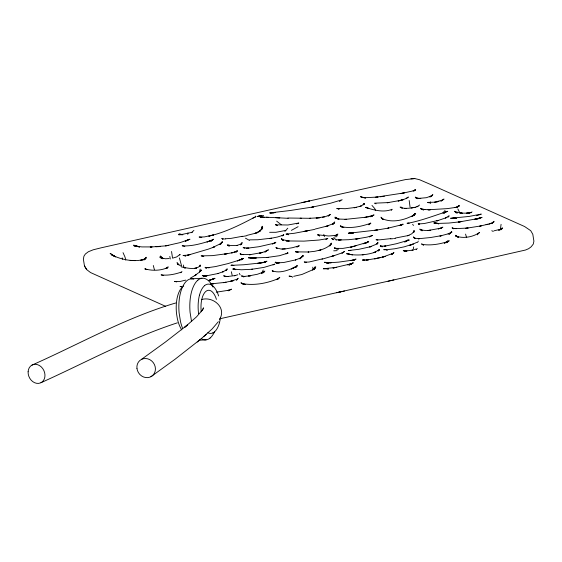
<?xml version="1.0" encoding="UTF-8"?>
<svg xmlns="http://www.w3.org/2000/svg" width="562" height="562" viewBox="0 0 562 562"><rect width="100%" height="100%" fill="white"/><g stroke="black" fill="none" stroke-linecap="round" stroke-linejoin="round"><path stroke-width="0.84" d="M187.771 234.375L187.975 232.942M261.808 228.811L262.215 226.254L261.358 229.921L262.714 227.413L258.934 231.755L260.382 230.743L254.572 233.539L256.686 232.907L247.097 235.345M413.063 250.455L413.688 246.873M199.924 266.521L200.198 264.976L199.917 266.437M501.079 224.329L500.306 229.802M199.355 272.605L200.156 269.086M236.483 252.247L236.869 250.954M314.551 268.348L315.008 266.915L313.786 269.669M200.655 270.954L201.07 269.781M226.697 269.634L226.465 270.245L227.238 268.826L225.334 270.561L226.865 269.746L222.643 271.959L223.599 271.551L217.606 273.645L218.175 273.49L205.896 275.942M330.308 245.791L331.411 243.121L329.557 245.987L331.201 243.908C327.997 247.477 323.312 249.205 318.823 250.512L320.902 249.907L314.797 251.298L308.06 252.071L308.686 252.001L295.605 251.874L297.993 251.987L295.788 251.46L298.176 252.226M413.857 215.611L414.784 213.469L413.85 215.492M295.802 267.343L296.455 265.931L295.696 267.491M202.222 310.681L203.542 307.85L202.517 309.887L196.616 316.757L184.701 327.302L187.525 324.885L165.347 342.089L141.364 359.448M219.475 319.462C226.943 308.074 213.441 296.195 201.842 299.455M241.407 259.075L241.056 259.827L242.433 258.429L240.936 259.925L242.004 258.878L241.59 259.166L243.536 258.485L237.368 260.944L239.426 260.023M261.414 273.673L263.241 269.971M417.58 242.51L418.276 241.105M477.461 234.839L478.1 233.56L477.658 233.94L479.534 232.528C472.726 237.206 463.292 238.836 455.473 235.935L458.332 237.213L455.48 235.295L458.29 237.29M501.466 229.366L502.203 227.919L500.875 229.668M179.777 255.022L180.142 254.368L176.644 256.939L172.555 258.169L171.536 251.502M278.007 279.188L279.806 277.312L276.637 279.679L278.415 278.527C266.95 283.473 253.708 285.854 241.344 283.459L245.229 284.555L240.936 282.791L242.826 284.007M377.039 244.077L377.875 242.594L376.905 244.048L378.015 242.953L375.711 244.498L369.627 246.957L371.496 246.507L358.781 249.317L348.517 250.526L350.885 250.392M254.663 217.606L255.555 216.11M167.392 268.067L168.157 266.817L166.556 268.615M220.747 244.196L222.341 241.66L219.77 244.632M378.254 251.137L379.167 249.725L378.043 250.673L379.533 249.767L373.632 252.675L375.802 251.931C368.054 254.769 359.673 255.464 351.489 254.684L352.613 254.804L346.571 253.687L350.063 254.572L347.738 253.497L349.381 254.193M236.426 280.396L238.148 278.225L236.883 279.651L237.262 279.124L230.392 281.351L233.258 280.719L223.465 282.686L226.057 282.286L212.057 283.768M313.94 269.662L315.795 266.88L314.102 268.643M364.218 203.613L363.41 204.779L364.218 203.613L361.865 205.608L359.828 206.5L361.183 206.001L354.179 207.778L356.399 207.329L345.258 208.699L336.757 208.46L339.132 209.155L338.254 208.762M240.473 244.927L242.159 242.566L240.571 244.73L241.962 243.711L236.862 245.503L237.382 245.383L229.767 245.622M446.762 242.222L447.738 240.873L446.432 242.615M414.208 215.492L415.676 213.469L412.009 216.616L414.714 214.508C405.146 220.079 392.402 223.36 381.935 218.548L383.347 219.489L380.966 217.192L383.003 219.496M448.188 217.15L449.193 215.773L445.526 217.958L436.843 220.936L438.107 220.445L424.191 223.55L418.409 223.936L419.371 224.076L418.233 223.76L419.666 224.414M337.39 234.649L336.954 235.239L337.881 234.052L335.83 235.295L337.249 234.86L334.678 235.597L335.753 235.408L328.714 235.998L317.453 234.775L319.56 235.815M296.462 266.992L297.481 265.622L291.221 268.973L295.535 267.041C288.397 270.153 279.869 273.736 272.156 270.779L273.378 271.481L272.956 270.996M391.18 210.469L392.164 209.247C383.663 212.9 373.892 210.118 365.462 207.357L368.827 208.614L366.48 207.245L368.173 208.228M332.718 224.477L334.748 221.962L332.353 224.498L334.292 223.269L325.567 226.612L328.32 225.734L315.057 229.078M392.536 253.483L391.988 254.157L393.962 252.493L391.756 254.242M299.946 258.984L302.932 255.338L300.677 258.049L303.41 255.843L299.989 258.162L295.436 260.023L295.879 259.855L283.782 262.482L277.649 262.883L279.279 262.995L275.141 262.587L277.424 262.953L275.654 262.412L276.947 263.185M416.224 249.683L417.229 248.481M283.171 235.064L282.63 235.703L283.838 234.846L282.033 235.871L283.438 235.113L277.389 237.031L269.465 238.604M343.045 252.394L344.499 251.502L341.907 253.146L343.291 252.464L331.917 256.413M144.279 259.595L146.268 257.263L144.146 259.7M449.431 234.221L451.658 231.614L449.312 233.947L451.932 232.05L448.104 233.947L450.071 233.321L439.913 236.047L441.711 235.618L430.422 237.55L418.254 238.759L419.28 238.773M200.304 265.7C196.321 269.62 189.703 268.566 184.722 267.561M218.344 321.703L212.183 328.896L203.57 336.673M419.624 205.018L416.948 206.781L418.016 206.331L414.644 207.455M442.835 212.991L445.027 210.49M368.981 224.772L370.449 223.107L368.763 224.66M431.398 196.3L432.859 194.649L429.825 197.016L432.241 195.555L426.432 197.691L418.1 198.449L420.783 198.386M264.99 252.317L266.016 251.186M284.885 231.425L287.786 228.214M440.889 201.393L444.015 199.053L441.472 200.557L441.95 200.234L434.665 202.201L438.859 201.456L436.491 201.92M297.438 246.444L296.827 247.104L299.3 245.735L292.549 247.68L285.812 248.833L280.972 248.994L276.462 247.94L277.53 248.608M185.706 241.421L186.725 240.339L189.984 239.208L180.072 242.622L165.678 245.882L168.762 245.355M441.381 227.898L440.713 228.601L442.856 227.16L438.276 228.952L440.692 228.214L428.068 230.504L430.661 230.265L425.905 230.532L420.692 229.984L422.533 230.385L419.751 229.134L421.633 230.062L420.896 229.528L422.02 230.877M492.01 223.465L494.033 221.33L492.537 222.657M414.124 190.982L415.114 189.935L413.168 191.045L415.655 189.823L411.925 191.157L401.001 193.567L404.31 192.871L375.247 197.332L378.029 197.03L366.508 197.641L361.478 197.269L365.679 198.056L360.439 196.672L362.602 197.655M404.752 242.187L408.23 239.869L405.42 241.498L409.262 240.016L396.449 243.725L384.162 246.282L385.876 246.065L380.249 246.142L382.427 246.683M501.051 229.746L502.653 228.123L498.698 230.315L501.072 229.127L493.949 230.82M456.787 207.638L459.161 205.327L456.506 207.526L459.302 206.022L455.037 207.61L456.913 207.216L447.387 208.621L428.033 209.781L430.239 209.83L422.596 209.387L424.851 209.542L420.636 208.671L423.516 210.005L420.587 208.326L421.865 209.373M220.276 244.14L222.292 242.173L219.623 244.133L212.408 247.631L214.698 246.788L208.509 249.085L187.406 255.317L188.425 255.106L183.05 255.443L185.846 255.998L184.54 255.555M286.831 253.659L287.744 252.788L285.967 253.841L288.088 253.033L279.497 255.71L267.013 257.473L268.313 257.389L252.935 257.965L256.265 258.056L250.793 257.839L253.898 258.148L248.362 257.789L252.528 258.274M470.963 212.815L472.01 211.832M237.628 250.652L234.523 252.197L237.199 251.214L231.572 252.893L232.858 252.612L224.414 254.193L226.999 253.68L212.436 255.633L201.147 255.879L203.823 256.532L202.784 256.082M372.964 215.155L371.96 216.061L374.032 214.895L370.667 216.777L373.013 215.485L364.309 217.557L367.141 217.072L344.977 219.419L346.649 219.321L340.136 219.103L334.952 217.951L338.668 219.082L334.98 217.157L338.977 219.468M243.037 276.3L243.88 276.918L241.491 275.858L244.034 276.441L242.082 276.392L244.863 276.392L243.255 276.546L250.708 275.731L248.481 275.984L257.494 274.235L264.337 271.762L262.644 273.006L263.079 272.612M262.644 273.006L264.843 271.024M354.734 259.672L354.004 260.325L356.027 259.054L350.955 260.67L353.505 260.023L338.64 262.131L328.882 262.819L331.208 262.735L324.646 262.285L327.449 263.002L326.438 262.524L327.864 263.48M191.319 232.71L193.925 230.427M198.751 272.633L194.719 275.682L196.089 274.825L190.377 278.169M199.679 271.783L201.421 270.28L200.065 271.404M180.662 272.753L181.983 271.622M150.953 376.702L174.979 359.308L200.065 339.631M401.451 225.109L402.518 224.203L400.973 225.123L403.193 224.189L399.308 225.608L402.055 224.709L387.829 228.214L388.862 228.01L374.664 230.42L377.397 229.949L348.342 233.293L353.372 232.942L348.918 232.963L353.105 233.321M211.291 240.943L213.349 239.194L211.361 240.852M197.241 342.04L206.409 334.242M275.872 242.257L272.345 243.971L275.197 242.981L259.033 246.704L246.395 248.32L248.84 248.179L243.149 247.61L244.99 248.369M446.783 242.756L449.214 240.712L444.275 243.213L447.766 241.569C439.596 244.196 430.731 245.749 422.188 244.379L423.453 244.772L421.57 243.873L423.544 245.278M312.528 270.146L315.373 267.814L313.863 268.924M264.906 262.018L264.203 262.587L266.943 261.182L263.943 262.637L266.184 261.583L261.351 262.868L264.681 262.278L257.382 263.416L260.944 262.918L243.936 264.744L230.954 265.376L233.89 265.454L231.558 265.088L233.49 265.608M210.701 241.407L212.949 239.609L206.992 241.976L210.167 240.936C201.112 243.55 191.719 246.528 182.193 245.791L184.863 246.381M328.103 216.3L330.4 214.48L325.51 216.644L316.146 218.028L319.926 217.698L309.627 218.309L310.66 218.316L287.842 218.021M368.96 224.709L370.85 223.205C361.233 226.549 350.4 228.973 340.312 226.437L343.846 227.603L340.347 225.762L342.75 227.455M406.586 198.435L408.384 197.037L404.921 199.025L398.184 201.041L403.397 199.643L400.587 200.465M476.414 219.623L477.651 218.66L481.093 217.473L477.904 218.934M144.237 259.855L146.106 258.492L140.633 260.262L143.584 259.707L138.203 260.466L130.124 260.396L135.287 260.62C127.047 260.649 118.8 258.478 111.431 254.79L115.723 256.897L110.117 253.399L114.479 256.335M391.201 254.684L393.105 253.314L382.209 257.263L385.139 256.42L374.608 258.864L380.263 257.642M444.542 212.773L446.495 211.403L443.72 213.342L445.828 211.881M257.277 232.858L260.382 230.743M370.035 236.525L369.466 236.911L372.613 235.401L367.105 237.108L355.732 239.068L359.139 238.555L348.714 239.707L338.45 240.016L341.331 239.869M325.805 239.609L327.822 238.534L319.118 240.023L303.972 241.126L286.058 240.929L289.219 241.049L281.878 239.517L282.988 240.15M491.848 223.304L493.879 221.955L489.242 223.964L490.872 223.472L479.583 226.254L481.184 225.882L465.477 228.369L468.139 227.989M298.092 226.704L291.348 230.378M366.136 242.967L368.215 241.653L365.686 242.974L368.756 241.681L363.242 243.775L366.445 242.587L350.477 247.231L355.929 245.77M339.336 201.477L342.167 199.735L330.575 203.219L311.833 207.195L313.729 206.858L290.21 210.511L269.648 212.928L275.338 212.605L270.294 212.829L273.652 212.886M212.45 279.504L214.466 278.267L211.368 279.616L215.042 278.401L208.657 280.466L212.464 279.342L209.422 280.199M265.959 251.326L268.446 249.802L264.007 251.938L259.286 253.265L262.152 252.535L249.359 254.79L250.715 254.614L241.857 254.495L243.55 254.656L240.374 254.094L241.744 254.67L240.058 253.701L241.393 254.719M228.629 290.835L231.46 289.163L227.793 290.575L229.071 290.175L216.293 292.198M312.43 269.915L301.935 274.474L293.673 276.328M350.562 264.316L353.294 262.784L349.016 265.109L352.788 263.128M476.618 215.731L481.276 214.101L468.919 216.461L450.569 218.267L456.737 218.323M254.333 217.396C239.812 225.053 224.919 232.535 208.79 236.117L213.574 234.916L204.406 236.918L199.11 237.016L201.842 237.445L201.344 237.326M165.544 268.566L167.645 267.484C161.364 270.743 152.14 271.032 144.792 268.84L146.9 269.662L145.375 268.98M416.871 242.313L412.03 244.589L413.281 243.985L404.19 246.844L394.868 248.755L386.537 249.718M32.062 365.061C79.685 343.951 125.607 317.734 175.815 302.96M41.019 382.673C86.232 362.307 130.096 338.219 177.395 322.82M252.556 218.288L255.794 216.799M468.687 213.455L471.012 212.387L466.397 213.174L470.036 212.773L467.9 213.033M273.027 264.941L274.867 264.133L263.936 267.407L251.446 269.346L252.619 269.247L241.414 269.781L232.731 269.015L235.766 269.683L233.455 268.741L235.085 269.346M296.49 223.936L298.815 223.009L287.983 224.99L275.513 224.842L277.565 225.692M407.485 235.836L411.756 233.806L413.955 231.439L413.611 232.148L414.082 230.371L413.906 232.373M445.16 212.211L447.731 211.277C434.461 215.583 421.303 220.711 407.576 223.332L409.115 223.226L407.043 223.219L408.405 223.655M240.023 259.911L228.003 263.599L215.541 266.571L207.652 267.702L209.317 267.716L205.025 267.336L206.324 267.976L205.376 267.393L206.233 268.432M181.231 272.134C174.831 274.333 167.855 275.752 161.09 274.874L163.732 275.499M237.789 274.783L234.452 275.752L235.078 275.57L227.666 276.497M414.412 249.619L416.098 249.05M186.162 240.691L185.235 240.993L188.446 239.953M352.402 263.332L347.716 264.835L352.514 263.466L332.978 268.018L336.757 267.35L323.34 268.762L328.131 268.847M185.72 280.108L179.756 281.548L174.508 281.492L176.735 281.829L176.377 281.66M332.086 256.223L334.65 255.457L321.984 259.208M409.087 235.373L395.325 238.063M285.847 230.399L275.9 232.303L269.634 232.31M477.651 218.66L482.07 217.445L474.518 219.349L478.845 218.414L458.255 222.13L461.76 221.554M401.535 200.191L387.239 202.749L388.883 202.566L374.594 203.177L376.055 203.837M368.096 216.946L371.096 216.145M192.394 232.261L181.343 234.565M257.965 216.194L263.599 215.548M187.406 255.317L190.511 254.509M322.602 258.822L309.079 262.011L305.693 262.18L306.402 262.292L304.204 261.864L305.468 262.7M388.068 281.232L525.519 250.02L528.659 248.678L531.181 246.788L533.289 244.063L533.9 241.14L532.804 234.284L530.725 230.687L524.606 226.535L430.731 184.54L419.484 179.692L414.791 178.576L405.497 179.587L308.756 201.098M393.885 279.904L220.1 318.717M377.608 258.232L365.876 260.157L368.658 259.749L362.462 260.101L364.471 260.115L363.214 259.974L364.464 260.522L363.038 259.806M302.061 202.587L309.543 200.929L101.448 247.744L93.264 249.774L88.382 251.734L85.361 254.024L83.949 256.167L83.366 259.075L84.462 265.938L86.724 269.634L90.545 272.563L165.678 306.36M412.03 250.238L412.922 250.041L405.083 251.137L407.05 250.87L403.727 250.722L405.975 251.446L403.242 250.526L405.364 251.319L404.851 250.982M340.649 291.847L336.793 292.69L344.506 291.004M314.53 229.429L294.348 233.272L286.88 234.08L288.362 234.319L286.002 234.073L288.664 234.775M305.672 231.094L308.896 230.427M246.718 235.724L241.793 236.609M322.363 217.269L324.59 216.827M352.044 246.802L342.925 248.39L334.868 248.369L338.486 249.043L334.313 247.793L337.045 249.135M486.06 224.688L488.034 224.315L487.563 224.407M242.503 236.265L231.186 238.351L225.552 238.773M196.047 268.081L196.567 267.99L194.909 268.278M415.213 207.287L411.019 208.038L413.035 207.673M304.168 231.333L307.625 230.792M380.277 196.819L384.429 196.187M271.608 238.148L257.86 239.756L249.612 239.869M165.804 245.861L150.258 247.048L152.077 246.915L141.835 246.915L134.016 245.889L139.58 246.922M224.624 239.061L225.495 238.948M362.209 254.881L363.811 254.677M169.106 258.541L165.516 258.773L160.767 257.881L163.479 258.611L159.741 256.996L162.811 258.759M393.737 238.611L395.276 238.436M460.313 221.793L448.771 223.072L439.112 223.381M434.84 202.172L427.57 202.411L429.523 202.938M390.857 238.625L379.8 239.819L376.034 239.7L377.868 240.22M257.003 216.468L259.897 216.166L258.618 216.272M203.971 276.132L206.971 275.837L203.205 275.9L205.629 276.244M334.868 236.82L336.933 236.637M467.795 228.039L455.824 228.65M337.172 250.638L333.695 250.821M409.396 208.214L404.689 208.39L406.642 208.495L403.453 208.2L400.102 207.104L401.956 207.891L401.212 207.104L402.195 208.523M390.562 238.871L392.971 238.702M282.054 249.135L285.201 248.917M226.17 276.588L228.249 276.462L225.046 276.399L226.697 276.483L223.627 275.752L225.123 276.68L224.667 276.202M158.849 246.627L160.648 246.528L155.871 246.781M190.982 278.836L201.941 278.26M199.355 340.207L206.106 339.848M410.97 178.772L414.791 178.576M210.736 283.859L213.679 283.754L211.382 283.803M385.469 249.64L383.755 249.683L386.038 249.711L387.274 250.554M466.608 213.153L460.362 213.131L462.217 213.188L454.862 211.67L457.264 213.075L454.784 211.263L456.119 212.921M268.531 217.389L260.065 217.058L263.508 217.185M180.69 286.599L181.695 286.592M179.931 234.684L178.519 234.684L182.889 234.79M300.136 218.211L301.401 218.218M266.184 217.213L288.271 218.316M223.957 238.822L222.159 238.632M259.23 215.857L261.541 215.927M279.806 217.761L275.513 217.585L279.574 217.859M336.42 239.749L340.214 239.925M436.892 223.318L434.742 223.198L438.332 223.43L433.766 222.931L437.341 223.332L438.732 224.006M455.606 218L452.958 217.796L456.239 218.33M419.505 198.414L415.634 197.726L418.142 198.667L415.276 197.114L417.236 198.73M456.042 228.657L452.586 228.186L453.906 228.706L452.059 227.821L453.464 228.776M262.068 217.108L264.231 217.325M459.997 212.921L462.217 213.188M415.929 238.316L414.623 238.021M276.005 262.728L277.424 262.953M291.341 276.518L289.023 276.097L291.425 276.399L292.732 277.214M205.811 276.237L202.264 275.513L203.774 276.181M418.795 238.759L416.491 238.33M326.887 268.713L328.531 269.086M180.009 286.367L181.421 286.69M325.735 262.545L328.679 263.255L324.646 262.285M179.152 233.743L182.193 234.572M139.341 246.894L133.63 245.18L139.495 246.873M336.631 218.456L338.668 219.082M260.283 216.82L261.414 217.206M333.835 239.314L331.671 238.548L333.133 239.159L332.191 238.583L333.224 239.791M229.113 245.657L227.266 244.87L228.565 245.966M182.868 267.083L185.277 268.109L183.254 267.21M275.492 224.589L276.869 225.243M491.778 230.722L493.232 231.439M180.852 266.072L177.402 263.704L178.857 264.864L177.037 262.665L177.908 264.421M381.64 246.402L380.319 245.678L382.097 246.908M245.461 238.176L249.479 240.403M277.333 248.481L275.886 247.561L277.284 248.601L276.75 248.032M283.543 240.473L281.33 238.428L282.679 240.143M414.053 237.691L413.421 237.255L414.974 238.695M222.868 239.11L221.857 238.337L222.966 239.37M276.666 221.133L281.246 224.737M276.63 262.925L275.661 262.047L276.659 263.248M319.357 235.647L318.584 234.923L319.616 236.026M414.454 237.944L413.513 236.953L414.96 238.548M412.62 224.4L413.52 225.432M333.779 237.459L336.266 240.199M162.334 258.211L160.402 256.019L162.27 258.134L161.8 257.403M371.988 205.418L374.777 208.586L375.613 210.666M84.462 265.938L86.724 269.634M457.861 208.888L460.145 213.588M239.3 273.322L240.115 274.853M123.036 252.668L125.038 257.115L125.755 260.108M179.411 257.944L182.011 267.484M465.568 234.101L466.516 237.438M122.172 257.817L122.579 259.251M323.803 234.326L324.422 236.651M228.811 244.596L229.254 246.275M153.3 265.489L154.417 269.767M231.34 271.762L232.148 275.169M191.466 321.057L190.068 312.296A31.205 14.303 87 0 1 190.63 296.055A29.744 13.636 87 0 1 191.818 290.849A31.381 14.38 87 0 1 197.95 280.08M183.472 265.025L183.929 267.554M169.822 256.42L170.272 258.998M410.225 208.326L409.178 200.529M198.611 313.751L198.456 312.556A24.84 11.388 87 0 1 198.793 298.366A23.794 10.91 87 0 1 199.468 295.198M430.471 201.877L430.647 203.563M261.794 229.212L261.723 227.779L261.787 229.345M312.788 267.182L312.915 269.795M181.723 329.845A24.63 11.289 87 0 1 177.304 318.38L176.538 313.715A24.84 11.388 87 0 1 176.868 299.525A23.794 10.91 87 0 1 177.543 296.35A24.967 11.444 87 0 1 182.228 287.203M183.233 286.346A23.688 10.861 87 0 1 183.753 286.016M193.771 279.11A31.367 14.38 87 0 0 189.612 279.159A29.61 13.572 87 0 0 186.984 280.649A31.381 14.38 87 0 0 180.866 291.439A29.744 13.636 87 0 0 179.664 296.631A31.205 14.303 87 0 0 179.109 312.872L180.507 321.633A31.205 14.303 87 0 0 182.517 328.173M212.801 332.929A24.967 11.444 87 0 1 207.828 332.718M219.637 322.265A24.967 11.444 87 0 1 214.459 331.882M214.361 331.952A23.688 10.861 87 0 1 212.801 332.943M219.545 322.335A23.688 10.861 87 0 0 220.22 319.167A24.946 11.437 87 0 0 220.388 318.05M218.646 295.942A24.946 11.437 87 0 0 214.874 288.151A23.688 10.861 87 0 0 213.349 286.381A24.953 11.437 87 0 0 206.205 284.604A23.688 10.861 87 0 0 204.645 285.58M199.475 295.205A24.967 11.444 87 0 1 204.645 285.594M201.238 338.612A31.381 14.38 87 0 0 207.476 339.532A29.61 13.572 87 0 0 210.097 338.036M214.551 331.749A31.367 14.38 87 0 1 210.097 338.022M213.047 287.098A31.36 14.373 87 0 0 211.347 284.147A29.617 13.572 87 0 0 208.832 281.07A31.367 14.38 87 0 0 200.571 278.576A29.61 13.572 87 0 0 197.95 280.073M201.238 311.755A18.525 8.493 87 0 1 205.889 291.362A18.525 8.493 87 0 1 216.44 299.391M364.183 204.083L363.284 204.561L364.183 204.083M446.846 217.375L445.526 217.958L446.846 217.375M411.405 244.793L409.649 245.341L411.405 244.793M136.945 368.335A9.884 8.964 54.7 0 0 151.726 376.238A9.884 8.964 54.7 0 0 149.808 359.652A9.884 8.964 54.7 0 0 136.945 368.335M28.114 371.756A9.884 8.058 64.1 0 0 40.295 382.996A9.884 8.058 64.1 0 0 41.209 366.846A9.884 8.058 64.1 0 0 28.114 371.756"/></g></svg>
